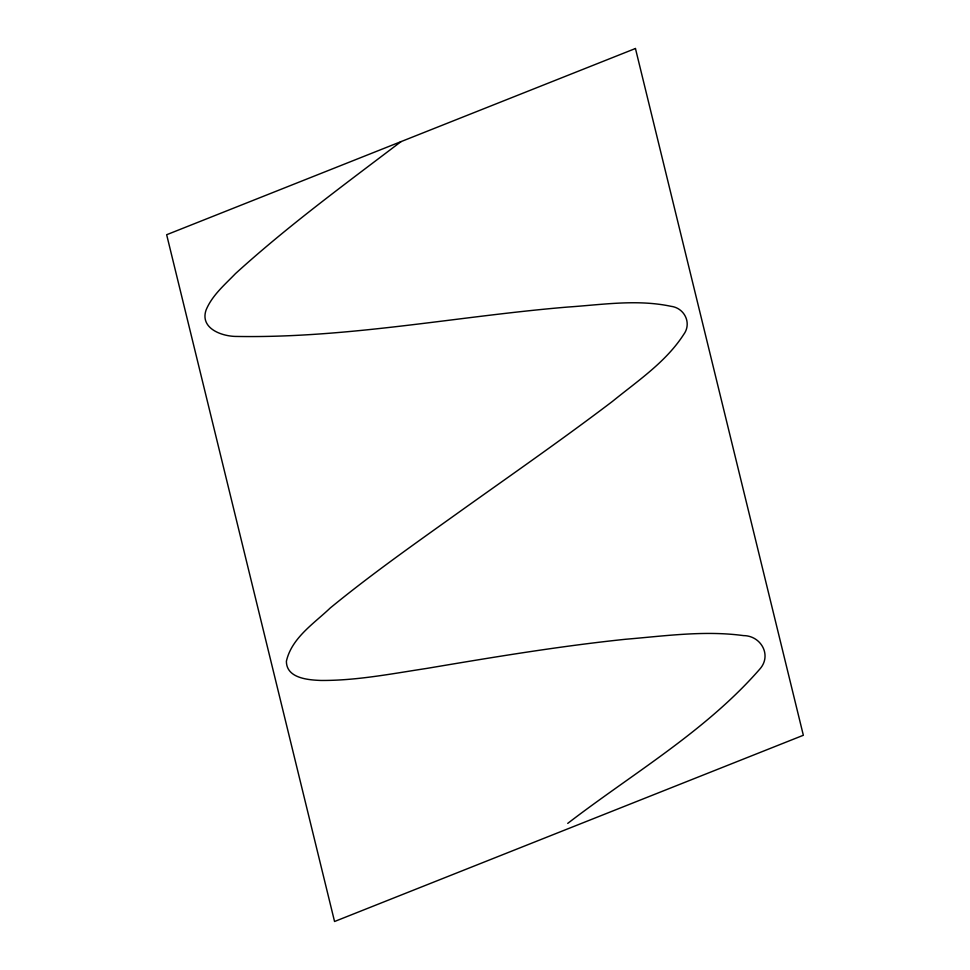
<?xml version="1.0" encoding="UTF-8"?>
<svg xmlns="http://www.w3.org/2000/svg" width="970" height="970" viewBox="0 0 970 970"><rect width="100%" height="100%" fill="white"/><g stroke="black" fill="none" stroke-linecap="round" stroke-linejoin="round"><path stroke-width="1.45" d="M401.046 141.608C344.847 184.288 287.75 226.071 235.492 273.601C224.7 284.804 212.175 295.304 206.076 310.012C199.662 328.672 222.324 336.566 236.85 336.445C347.757 338.372 457.464 316.22 567.705 307.053C601.946 304.75 637.011 299.075 670.997 306.314C684.541 307.939 692.034 323.265 683.692 334.48C665.808 362.186 637.569 380.943 612.397 401.447C563.849 438.294 513.821 473.117 464.181 508.474C418.967 540.848 373.28 572.688 330.261 607.972C313.965 623.564 291.643 637.896 286.392 661.249C286.392 678.309 308.181 679.97 320.888 680.455C356.56 680.697 391.759 673.726 426.885 668.391C492.918 657.236 559.023 646.226 625.662 639.254C664.741 636.017 704.353 630.294 743.493 635.605C760.941 635.617 772.168 655.284 759.813 669.082C705.614 731.235 632.598 773.539 567.729 823.385M635.447 48.5L166.658 234.728L334.553 921.5L803.342 735.272L635.447 48.5"/></g></svg>
